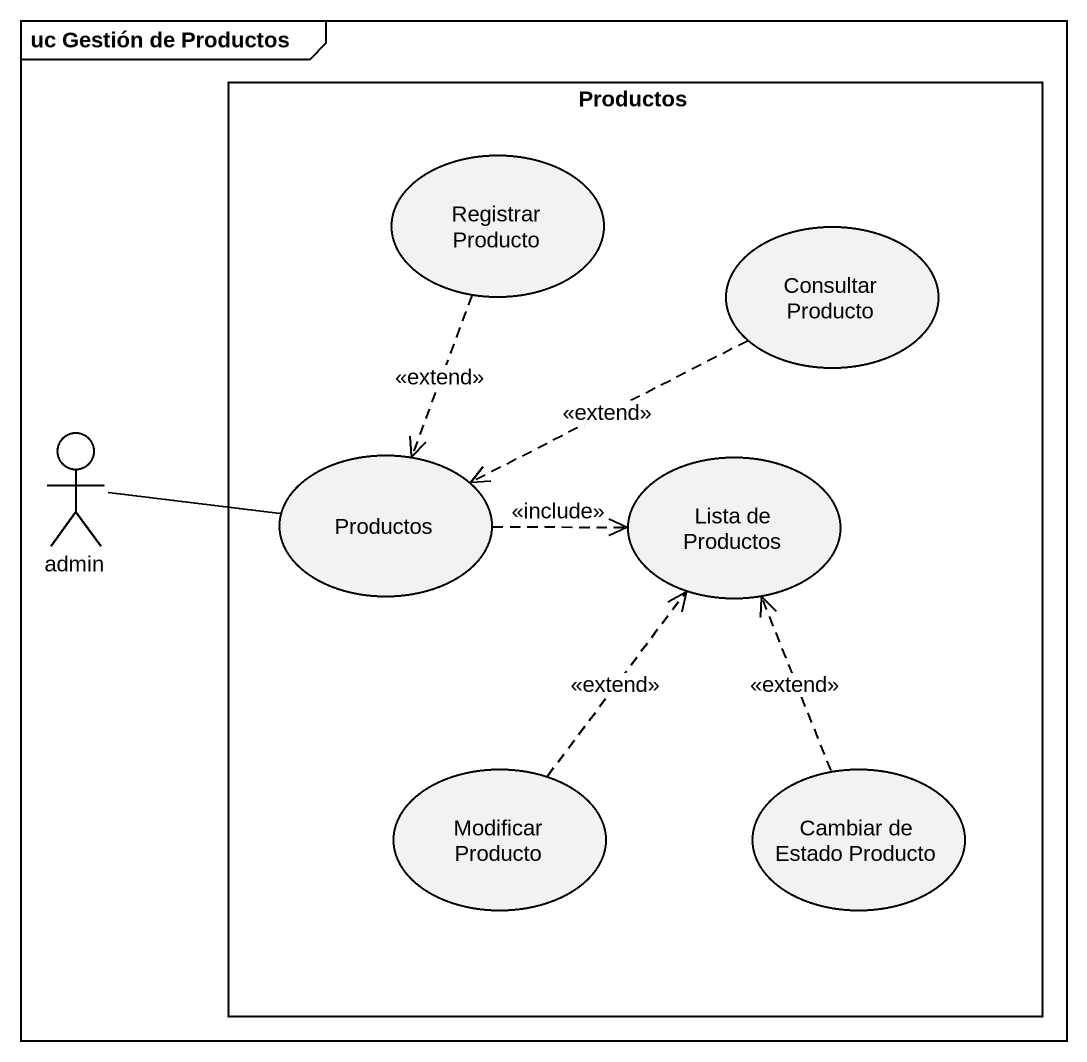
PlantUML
@startuml
mainframe uc Gestión de Productos
rectangle Productos {
  usecase "Registrar Producto" as Registrar_Producto
  usecase "Consultar Producto" as Consultar_Producto
  usecase "Productos" as Productos_2
  usecase "Lista de Productos" as Lista_de_Productos
  usecase "Modificar Producto" as Modificar_Producto
  usecase "Cambiar de Estado Producto" as Cambiar_de_Estado_Producto
}
actor admin
Registrar_Producto ..> Productos_2 : <<extend>>
Consultar_Producto .left.> Productos_2 : <<extend>>
admin -right- Productos_2
Productos_2 .right.> Lista_de_Productos : <<include>>
Modificar_Producto .up.> Lista_de_Productos : <<extend>>
Cambiar_de_Estado_Producto .up.> Lista_de_Productos : <<extend>>
@enduml
